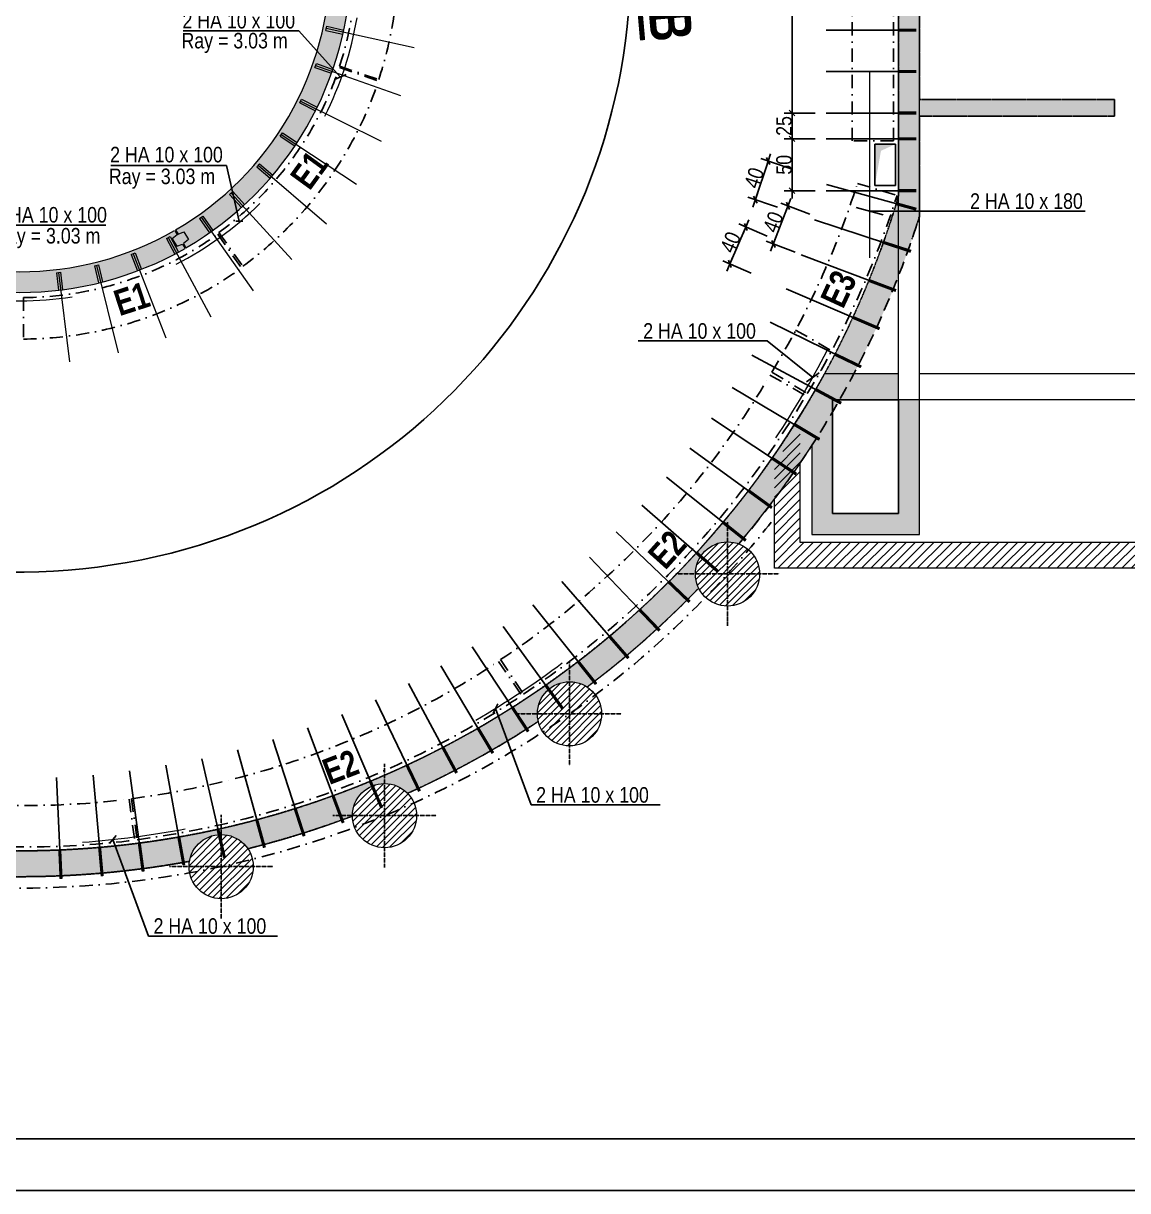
# Model space of a CAD drawing. Header units: metres. Extents: x 33574 to 39801, y -147554 to -143354.
# Drawn here: x 37542 to 38609, y -147554 to -146426 of the extents above; entities that cross this region are included whole.
import ezdxf
from ezdxf.enums import TextEntityAlignment as Align

# ---------------------------------------------------------------- set-up
doc = ezdxf.new("R2010")
doc.units = ezdxf.units.M
doc.header["$PDMODE"] = 65
doc.linetypes.add('INTERROMPU2', pattern=[9.524999999999999, 6.35, -3.175])
doc.linetypes.add('TIRETPTX2', pattern=[50.8, 25.4, -12.7, 0, -12.7])
for name, color, linetype in [('01-Cad  2', 1, 'Continuous'), ('01_cote_gen', 4, 'Continuous'), ('01_isolant ext', 2, 'TIRETPTX2'), ('01_linteaux', 3, 'Continuous'), ('01_murs_coup', 5, 'Continuous'), ('01_murs_sup', 2, 'INTERROMPU2'), ('01_poch_murs', 251, 'Continuous'), ('01_resv', 32, 'Continuous'), ('01_texte', 230, 'Continuous'), ('AA_COTES', 2, 'Continuous')]:
    doc.layers.add(name, color=color, linetype=linetype)
doc.layers.add('01_PIEUX', color=5, linetype='Continuous', lineweight=60)
doc.styles.add('ARIAL NA', font='ARIALN.TTF')
doc.styles.add('impact', font='impact.ttf')
doc.styles.add('STYLE2', font='ARIALN.TTF')
doc.dimstyles.new('JB50', dxfattribs={"dimscale": 0.1, "dimtxt": 150, "dimasz": 15, "dimexe": 0.1, "dimexo": 0.1, "dimgap": 0.09, "dimtad": 1, "dimdec": 1, "dimdsep": 46, "dimtxsty": 'STYLE2', "dimblk1": 'BOND_G', "dimblk2": 'BOND_D', "dimsah": 1, "dimcen": 1.5, "dimdle": 0.01, "dimse1": 1, "dimse2": 1, "dimclrd": 4, "dimclre": 2, "dimclrt": 6, "dimazin": 2, "dimtfac": 2.333333333333333, "dimtdec": 1, "dimtix": 1, "dimtmove": 2, "dimatfit": 3, "dimldrblk": 'BOND_G', "dimfxl": 1, "dimtolj": 1, "dimtzin": 0, "dimarcsym": 0})

# ---------------------------------------------------------------- blocks, each defined once
blk = doc.blocks.new('BOND_G')
at = {"layer": 'AA_COTES', "color": 0}
for p, q in [((0, -5), (0, 14.99999999999999)), ((5, 0), (-5, 0)), ((1.767766952966312, 1.767766952966312), (-1.767766952966426, -1.767766952966426))]:
    blk.add_line(p, q, dxfattribs=at)
blk = doc.blocks.new('BOND_D')
at = {"layer": 'AA_COTES', "color": 0}
for p, q in [((5, 0), (-5, 0)), ((-1.767766952966312, -1.767766952966312), (1.767766952966426, 1.767766952966426)), ((0, 5), (0, -15))]:
    blk.add_line(p, q, dxfattribs=at)
blk = doc.blocks.new('*D348')
at = {"layer": '01_cote_gen', "color": 4, "lineweight": -2, "transparency": 16777216}
blk.add_line((38249.82601140538, -146595.0017068236), (38261.3088710455, -146560.4862717583), dxfattribs=at)
at = {"layer": 'DEFPOINTS', "color": 0, "lineweight": 0, "transparency": 16777216}
for p in [(38261.78238553767, -146559.0629713593), (38385.54898008465, -146600.2385912125), (38373.11909146018, -146637.6006270758)]:
    blk.add_point(p, dxfattribs=at)
at = {"layer": '01_cote_gen', "color": 4, "lineweight": -2, "transparency": 16777216, "xscale": 1.5, "yscale": 1.5, "zscale": 1.5}
for name, p, rotation in [('BOND_D', (38261.78238553767, -146559.0629713593), 71.59835207532457), ('BOND_G', (38249.3524969132, -146596.4250072226), 251.5983520753246)]:
    blk.add_blockref(name, p, dxfattribs=dict(at, rotation=rotation))
at = {"layer": '01_cote_gen', "color": 6, "lineweight": 0, "transparency": 16777216, "insert": (38248.29191405176, -146575.323511114), "char_height": 15, "attachment_point": 5, "rotation": 71.59835207532457, "style": 'STYLE2'}
blk.add_mtext('\\A1;40', dxfattribs=at)
blk = doc.blocks.new('*D349')
at = {"layer": '01_cote_gen', "color": 4, "lineweight": -2, "transparency": 16777216}
blk.add_line((38267.41313300722, -146637.6383748386), (38280.39913304344, -146603.7141246487), dxfattribs=at)
at = {"layer": 'DEFPOINTS', "color": 0, "lineweight": 0, "transparency": 16777216}
for p in [(38280.93537828472, -146602.3132531196), (38373.1190914602, -146637.6006270758), (38359.06060094141, -146674.326620324)]:
    blk.add_point(p, dxfattribs=at)
at = {"layer": '01_cote_gen', "color": 4, "lineweight": -2, "transparency": 16777216, "xscale": 1.5, "yscale": 1.5, "zscale": 1.5}
for name, p, rotation in [('BOND_D', (38280.93537828472, -146602.3132531196), 69.05345301350401), ('BOND_G', (38266.87688776594, -146639.0392463678), 249.053453013504)]:
    blk.add_blockref(name, p, dxfattribs=dict(at, rotation=rotation))
at = {"layer": '01_cote_gen', "color": 6, "lineweight": 0, "transparency": 16777216, "insert": (38266.74525617559, -146617.9351089223), "char_height": 15, "attachment_point": 5, "rotation": 69.05345301350401, "style": 'STYLE2'}
blk.add_mtext('\\A1;40', dxfattribs=at)
blk = doc.blocks.new('*D350')
at = {"layer": '01_cote_gen', "color": 4, "lineweight": -2, "transparency": 16777216}
blk.add_line((38225.31474275529, -146656.9933674058), (38239.60766409353, -146624.0832920788), dxfattribs=at)
at = {"layer": 'DEFPOINTS', "color": 0, "lineweight": 0, "transparency": 16777216}
for p in [(38240.20519743889, -146622.7074454663), (38359.06060094142, -146674.326620324), (38343.57261291245, -146709.988388876)]:
    blk.add_point(p, dxfattribs=at)
at = {"layer": '01_cote_gen', "color": 4, "lineweight": -2, "transparency": 16777216, "xscale": 1.5, "yscale": 1.5, "zscale": 1.5}
for name, p, rotation in [('BOND_D', (38240.20519743889, -146622.7074454663), 66.52458300635847), ('BOND_G', (38224.71720940993, -146658.3692140183), 246.5245830063585)]:
    blk.add_blockref(name, p, dxfattribs=dict(at, rotation=rotation))
at = {"layer": '01_cote_gen', "color": 6, "lineweight": 0, "transparency": 16777216, "insert": (38225.42824718873, -146637.4839006882), "char_height": 15, "attachment_point": 5, "rotation": 66.52458300635847, "style": 'STYLE2'}
blk.add_mtext('\\A1;40', dxfattribs=at)
blk = doc.blocks.new('*D368')
at = {"layer": '01_cote_gen', "color": 4, "lineweight": -2, "transparency": 16777216}
blk.add_line((38284.84783321686, -146511.1340889122), (38284.84783321686, -146274.1340889122), dxfattribs=at)
at = {"layer": 'DEFPOINTS', "color": 0, "lineweight": 0, "transparency": 16777216}
for p in [(38284.84783321686, -146272.6340889122), (38317.85558083068, -146272.6340889122), (38317.85558083068, -146512.6340889122)]:
    blk.add_point(p, dxfattribs=at)
at = {"layer": '01_cote_gen', "color": 4, "lineweight": -2, "transparency": 16777216, "xscale": 1.5, "yscale": 1.5, "zscale": 1.5}
for name, p, rotation in [('BOND_D', (38284.84783321686, -146272.6340889122), 90), ('BOND_G', (38284.84783321686, -146512.6340889122), 270)]:
    blk.add_blockref(name, p, dxfattribs=dict(at, rotation=rotation))
at = {"layer": '01_cote_gen', "color": 6, "lineweight": 0, "transparency": 16777216, "insert": (38277.18023840106, -146392.6340889122), "char_height": 15, "attachment_point": 5, "rotation": 90, "style": 'STYLE2'}
blk.add_mtext('\\A1;8x40', dxfattribs=at)
blk = doc.blocks.new('*D369')
at = {"layer": '01_cote_gen', "color": 4, "lineweight": -2, "transparency": 16777216}
blk.add_line((38284.84783321686, -146586.1425399578), (38284.84783321686, -146539.1340889122), dxfattribs=at)
at = {"layer": 'DEFPOINTS', "color": 0, "lineweight": 0, "transparency": 16777216}
for p in [(38284.84783321686, -146537.6340889122), (38317.85558083069, -146537.6340889122), (38317.85558083068, -146587.6425399578)]:
    blk.add_point(p, dxfattribs=at)
at = {"layer": '01_cote_gen', "color": 4, "lineweight": -2, "transparency": 16777216, "xscale": 1.5, "yscale": 1.5, "zscale": 1.5}
for name, p, rotation in [('BOND_D', (38284.84783321686, -146537.6340889122), 90), ('BOND_G', (38284.84783321686, -146587.6425399578), 270)]:
    blk.add_blockref(name, p, dxfattribs=dict(at, rotation=rotation))
at = {"layer": '01_cote_gen', "color": 6, "lineweight": 0, "transparency": 16777216, "insert": (38277.18023840106, -146562.638314435), "char_height": 15, "attachment_point": 5, "rotation": 90, "style": 'STYLE2'}
blk.add_mtext('\\A1;50', dxfattribs=at)
blk = doc.blocks.new('*D370')
at = {"layer": '01_cote_gen', "color": 4, "lineweight": -2, "transparency": 16777216}
blk.add_line((38284.84783321686, -146536.1340889122), (38284.84783321686, -146514.1340889123), dxfattribs=at)
at = {"layer": 'DEFPOINTS', "color": 0, "lineweight": 0, "transparency": 16777216}
for p in [(38284.84783321686, -146512.6340889123), (38326.05712121078, -146512.6340889123), (38329.24687022367, -146537.6340889122)]:
    blk.add_point(p, dxfattribs=at)
at = {"layer": '01_cote_gen', "color": 4, "lineweight": -2, "transparency": 16777216, "xscale": 1.5, "yscale": 1.5, "zscale": 1.5}
for name, p, rotation in [('BOND_D', (38284.84783321686, -146512.6340889123), 90), ('BOND_G', (38284.84783321686, -146537.6340889122), 270)]:
    blk.add_blockref(name, p, dxfattribs=dict(at, rotation=rotation))
at = {"layer": '01_cote_gen', "color": 6, "lineweight": 0, "transparency": 16777216, "insert": (38277.18023840106, -146525.1340889122), "char_height": 15, "attachment_point": 5, "rotation": 90, "style": 'STYLE2'}
blk.add_mtext('\\A1;25', dxfattribs=at)
blk = doc.blocks.new('*U447')
at = {"layer": '01_murs_coup', "linetype": 'Continuous', "lineweight": 5}
blk.add_arc((0.7377012930373894, 326.0259652480599), 327.9999999999992, 261.1012359031711, 278.6379894647964, dxfattribs=at)
blk = doc.blocks.new('*U448')
at = {"layer": '01_cote_gen', "color": 0, "linetype": 'ByBlock', "lineweight": -2, "transparency": 16777216}
for p, rotation in [((37543.43931714266, -146039.9804659671), 180), ((37351.41574122968, -146101.023263513), 215.9999999999999), ((37734.66970953307, -146103.4644313824), 144), ((37231.9454611516, -146263.2765501259), 251.9999999999999), ((37852.06340818974, -146267.2264427108), 108), ((37230.66206325276, -146464.7650851061), 287.9999999999999), ((37850.78001029091, -146468.714977691), 72), ((37348.05576190944, -146628.5270964346), 323.9999999999999), ((37731.30973021282, -146630.968264304), 36)]:
    blk.add_blockref('*U447', p, dxfattribs=dict(at, rotation=rotation))
blk.add_blockref('*U447', (37539.28615429984, -146692.0110618499), dxfattribs=at)

msp = doc.modelspace()

# ---------------------------------------------------------------- hatches: boundary and pattern name
at = {"layer": '01_murs_sup', "ltscale": 3}
h = msp.add_hatch(dxfattribs=at)
h.set_pattern_fill('DASH', color=256, scale=2.5, angle=135)
h.set_pattern_definition([(135, (1211.661501504375, -135886.3766936216), (-11.22532015133644, 8.881784197001252e-16), [7.9375, -7.9375])])
h.paths.add_polyline_path([(38407.85510526479, -146612.6917047548), (38407.85587380954, -146515.6349011665), (38596.3792487008, -146515.6349011665), (38596.3792487008, -146499.6349011665), (38407.85951696527, -146499.6349011665), (38407.85951696527, -146365.9957603085), (38387.85705872715, -146365.9957603085), (38387.85587380891, -146515.6349011665), (38387.85526409049, -146592.6340889082, -0.3316165824014951), (37538.8455135238, -147225.2994417661), (37538.8455135238, -147250.2994417661, 0.04526015738334291), (37702.76342142473, -147235.4310835851, -0.6784920947094194), (37759.07851987349, -147223.2781875027, 0.0290857858348107), (37860.17475014537, -147191.7479866602, -0.6786650772580168), (37913.41890098364, -147169.7305210296, 0.03963135764520873), (38039.75284261497, -147100.2283790938, -0.05889174878895797), (38038.89865489973, -147093.0013463906, -0.5957938614643646), (38086.84816357397, -147067.0453421585, 0.03959186487785516), (38194.70834237859, -146971.5691229358, -0.1147067523627306), (38191.52945163182, -146957.8948448957, -0.5230756100816683), (38233.36148744218, -146928.8488985313, 0.1000910596722721)])
h.paths.add_polyline_path([(36668.44265515712, -146504.8133812006), (36665.08555599998, -146365.9957603085), (36640.07824653362, -146365.9957603085), (36642.97325423234, -146485.7056831882, -0.328755579086477), (36664.80334446104, -146515.3183959108, -0.2553953403700908), (36650.54748296088, -146541.4073557578, 0.06071621505798748), (36725.09816708531, -146748.8556114966, -0.4496334161171455), (36759.79077259017, -146779.6349010365, -0.1753608633251859), (36752.61267866706, -146799.4721586813, 0.01836853256108478), (36788.51005155934, -146855.9402207592, -0.4913802896854275), (36827.36313299955, -146885.9290372062, -0.140327085577333), (36822.66638854748, -146902.3344859224, 0.03953732202023799), (36920.22180013218, -147008.0487978252, -0.5620629895725984), (36965.46633347841, -147035.5822914239, -0.0842861395221403), (36963.72927182847, -147045.8136373335, 0.03011723266168045), (37052.77672897865, -147109.7915810451, -0.6241365282367528), (37102.81067688741, -147134.2601083201, -0.03818521046561189), (37102.45011776993, -147138.9744123415, 0.0237593458811339), (37180.28911101862, -147176.7708181262, -0.6784920947084723), (37233.94115872896, -147197.7598860657, 0.06483465551945516), (37463.95288210294, -147247.2157891014, -0.6784920947094583), (37521.49040530327, -147250.1341140412, 0.004762977334731561), (37538.8455135238, -147250.2994417661), (37538.8455135238, -147225.2994417661, -0.3601863127720239)])
at = {"layer": '01_poch_murs'}
h = msp.add_hatch(dxfattribs=at)
h.set_pattern_fill('DOTS', color=256, scale=2)
h.set_pattern_definition([(0, (20298.83299314888, -129204.6844856523), (1.5875, 3.175), [0, -3.175])])
h.paths.add_polyline_path([(37417.05655774016, -146640.176967322, -0.02601027697775948), (37389.2463621579, -146626.0530203742), (37386.87115382442, -146630.1670018863), (37391.56730624713, -146634.0330272901), (37387.31750155975, -146641.3939049309), (37381.62134913704, -146639.2599303347), (37379.24634913704, -146643.3735510026, 0.02602598800101315), (37408.92735462135, -146658.4503419671)])
h.paths.add_polyline_path([(37418.81314112253, -146640.9503017804, -0.001599403146000994), (37417.05655774016, -146640.176967322), (37408.92735462135, -146658.4503419671, 0.008389957832762128), (37418.81314112253, -146662.6436995668)])
h.paths.add_polyline_path([(37418.81314112253, -146640.9503017804), (37418.81314112253, -146662.6436995668, 0.09640888134956785), (37538.82932825031, -146685.9957596736), (37538.82932825031, -146665.9957596463, -0.1032573502534808)])
h.paths.add_polyline_path([(37578.81314112253, -146663.3171350294, -0.03343185520481382), (37538.82932825031, -146665.9957596463), (37538.82932825031, -146685.9957596736, 0.03132955598132199), (37578.81314112253, -146683.4859174108)])
h.paths.add_polyline_path([(37652.09723568604, -146665.2727453641), (37640.84537005483, -146648.1117366939, -0.05337548787622121), (37578.81314112253, -146663.3171350294), (37578.81314112253, -146683.4859174108, 0.05920163459272805)])
h.paths.add_polyline_path([(37698.40423508945, -146643.3595694137), (37696.03730736357, -146639.2599303347), (37690.34115494086, -146641.3939049309), (37686.09135025348, -146634.0330272901), (37690.7875026762, -146630.1670018863), (37688.4042234879, -146626.0390412436, -0.04377653951283225), (37640.84537005483, -146648.1117366939), (37652.09723568604, -146665.2727453641, 0.04008785263166796)])
h.paths.add_polyline_path([(37738.81314112253, -146615.795680019), (37738.81314112253, -146589.602557833, -0.05113669284430105), (37689.2702021634, -146625.5389603078), (37691.65352807997, -146629.6670018863), (37697.34968050269, -146627.5330272901), (37701.59948519007, -146634.8939049309), (37696.90333276735, -146638.7599303347), (37699.27021668547, -146642.8594935365, 0.03748820705066643)])
h.paths.add_polyline_path([(37826.87931185077, -146505.3438181318), (37804.48609555717, -146505.3438181318, -0.08974126751230488), (37738.81314112253, -146589.602557833), (37738.81314112253, -146615.795680019, 0.111739751350108)])
h.paths.add_polyline_path([(37849.76233275586, -146441.5642735167), (37849.76233275586, -146372.495760083), (37844.5955153781, -146372.495760083), (37843.59683530676, -146366.503679655), (37838.8127245455, -146366.495706126, -0.1209334578965822), (37804.48609555717, -146505.3438181318), (37826.87931185077, -146505.3438181318, 0.05308695196988791)])
h.paths.add_polyline_path([(37858.81269676769, -146366.5290394593), (37854.09088980501, -146366.5211697701), (37853.09512475286, -146372.495760083), (37849.76233275586, -146372.495760083), (37849.76233275586, -146441.5642735167, 0.0592534558250833)])
h = msp.add_hatch(color=256, dxfattribs=at)
h.dxf.hatch_style = 1
h.paths.add_polyline_path([(37701.63185759143, -146634.8939051563), (37697.38205290405, -146627.5330275155), (37691.68590048134, -146629.6670021117), (37690.49840048134, -146627.6101917777), (37689.63237507756, -146628.1101917777), (37690.81987507756, -146630.1670021117), (37686.12372265485, -146634.0330275155), (37690.37352734222, -146641.3939051563), (37696.06967976493, -146639.2599305601), (37697.25727742125, -146641.3169100397), (37698.12330282503, -146640.8169100397), (37696.93570516872, -146638.7599305601)])
at = {"layer": '01_poch_murs', "ltscale": 3}
h = msp.add_hatch(color=256, dxfattribs=at)
h.dxf.hatch_style = 1
edge = h.paths.add_edge_path()
edge.add_arc((37538.84551385311, -146339.2994419503), 885.9999996226327, 330.3693619606736, 331.313288692121)
edge.add_line((38316.09567538765, -146764.5972032022), (38387.85700987341, -146764.5972032022))
edge.add_line((38387.85700987341, -146764.5972032022), (38387.85690893925, -146777.3438178521))
edge.add_line((38387.85690893926, -146777.3438178521), (38308.98389367336, -146777.3438178521))
edge = h.paths.add_edge_path()
edge.add_arc((37538.84551318672, -146339.2994415712), 886.0000003893334, 290.5459497419325, 330.3693619606682)
edge.add_line((38308.98389367336, -146777.3438178521), (38387.85690893925, -146777.3438178521))
edge.add_line((38387.85690893926, -146777.3438178521), (38387.85681191075, -146789.5972032022))
edge.add_line((38387.85681191075, -146789.5972032022), (38323.86113416596, -146789.5972032022))
edge.add_line((38323.86113416597, -146789.5972032022), (38323.86113416597, -146899.634908007))
edge.add_line((38323.86113416597, -146899.634908007), (38387.8559408746, -146899.6349020256))
edge.add_line((38387.85594087459, -146899.6349020256), (38387.92077476316, -146789.5972032022))
edge.add_line((38387.92077476317, -146789.5972032022), (38407.85681191138, -146789.5972032022))
edge.add_line((38407.85681191138, -146789.5972032022), (38407.85578220707, -146919.6349001563))
edge.add_line((38407.85578220707, -146919.6349001563), (38303.86113416596, -146919.6349098764))
edge.add_line((38303.86113416597, -146919.6349098764), (38303.86113416597, -146833.9428488519))
edge.add_arc((37538.84551352079, -146339.2994417638), 911.0000000037576, 319.67327879296056, 327.11412007616406, ccw=False)
edge.add_arc((38222.52945163185, -146957.8948448957), 31.00000000001091, 69.54812497830022, 180)
edge.add_arc((38222.52945163172, -146957.8948448957), 30.99999999988534, 179.9999999999462, 206.1744532053453)
edge.add_arc((37538.8455135268, -146339.2994417693), 910.9999999955767, 306.98024899574193, 316.04929939065175, ccw=False)
edge.add_arc((38069.89865489972, -147093.0013463906), 30.99999999998181, 56.85509518091673, 180)
edge.add_arc((38069.89865490005, -147093.0013463906), 31.00000000031711, 180.0000000001076, 193.4814234080901)
edge.add_arc((37538.84551352169, -146339.2994417622), 911.0000000044032, 294.2781823026611, 303.3562695934339, ccw=False)
edge.add_arc((37891.17178284562, -147191.319076668), 31, 44.13928519626435, 180)
edge.add_arc((37891.17178281407, -147191.3190766681), 30.9999999684478, 179.9999999998385, 180.7927585963713)
edge.add_arc((37538.84551372712, -146339.2994423136), 910.9999994158935, 289.9577624268415, 290.65386148964905, ccw=False)
edge.add_line((37849.79470515723, -147195.588878944), (37849.79470515723, -147168.9418950087))
h = msp.add_hatch(dxfattribs=at)
h.set_pattern_fill('ANSI31', color=256, scale=2)
h.set_pattern_definition([(45, (14727.22871448817, -135886.3766933962), (-4.490128060534576, 4.490128060534577), [])])
h.paths.add_polyline_path([(38292.85526131743, -146850.5628772605), (38292.85526131743, -146814.0101963209, -0.01266279094828496), (38267.85526131743, -146851.5745512991), (38267.85526131743, -146885.6196663887, 0.01181774523115092)])
h.paths.add_polyline_path([(38292.85526131743, -146869.9154050246), (38292.85526131743, -146850.5628772605, -0.01181774523115086), (38267.85526131743, -146885.6196663887), (38267.85526131743, -146903.7715737828, 0.01141311991925369)])
h.paths.add_polyline_path([(38292.85526131743, -146869.9154050246, -0.0114131199192537), (38267.85526131743, -146903.7715737828), (38267.85526131743, -146952.3438176267), (38387.85526131743, -146952.3438176267), (38387.85526131743, -146927.3438176267), (38292.85526131743, -146927.3438176267)])
h.paths.add_polyline_path([(38399.81136926149, -146927.3438176267), (38387.85526131743, -146927.3438176267), (38387.85526131743, -146952.3438176267), (38399.81136926149, -146952.3438176267)])
h.paths.add_polyline_path([(38416.35975976734, -146927.3438176267), (38399.81136926149, -146927.3438176267), (38399.81136926149, -146952.3438176267), (38416.35975976734, -146952.3438176267)])
h.paths.add_polyline_path([(38588.93640669013, -146927.3438176267), (38416.35975976734, -146927.3438176267), (38416.35975976734, -146952.3438176267), (38588.93640669013, -146952.3438176267)])
h.paths.add_polyline_path([(38634.38508295473, -146927.3438176267), (38588.93640669013, -146927.3438176267), (38588.93640669013, -146952.3438176267), (38634.38508295473, -146952.3438176267)])
at = {"layer": '01_poch_murs'}
h = msp.add_hatch(dxfattribs=at)
h.set_pattern_fill('ANSI31', color=256, scale=1.5)
h.set_pattern_definition([(45, (20013.83711939139, -138254.6271698043), (-3.367596045400932, 3.367596045400933), [])])
h.paths.add_polyline_path([(38222.52945163184, -146926.8948448957, 0.4142135623730951), (38191.52945163184, -146957.8948448957), (38222.52945163184, -146957.8948448957)])
h.paths.add_polyline_path([(38222.52945163184, -146957.8948448957), (38191.52945163184, -146957.8948448957, 0.4142135623730951), (38222.52945163184, -146988.8948448957)])
h.paths.add_polyline_path([(38222.52945163184, -146926.8948448957), (38222.52945163184, -146957.8948448957), (38253.52945163184, -146957.8948448957, 0.4142135623730951)])
h.paths.add_polyline_path([(38253.52945163184, -146957.8948448957), (38222.52945163184, -146957.8948448957), (38222.52945163184, -146988.8948448957, 0.4142135623730951)])
h = msp.add_hatch(dxfattribs=at)
h.set_pattern_fill('ANSI31', color=256, scale=1.5)
h.set_pattern_definition([(45, (19861.20632265929, -138389.7336712992), (-3.367596045400932, 3.367596045400933), [])])
h.paths.add_polyline_path([(38069.89865489974, -147062.0013463907, 0.4142135623730951), (38038.89865489974, -147093.0013463907), (38069.89865489974, -147093.0013463907)])
h.paths.add_polyline_path([(38069.89865489974, -147093.0013463907), (38038.89865489974, -147093.0013463907, 0.4142135623730951), (38069.89865489974, -147124.0013463907)])
h.paths.add_polyline_path([(38069.89865489974, -147062.0013463907), (38069.89865489974, -147093.0013463907), (38100.89865489974, -147093.0013463907, 0.4142135623730951)])
h.paths.add_polyline_path([(38100.89865489974, -147093.0013463907), (38069.89865489974, -147093.0013463907), (38069.89865489974, -147124.0013463907, 0.4142135623730951)])
h = msp.add_hatch(dxfattribs=at)
h.set_pattern_fill('ANSI31', color=256, scale=1.5)
h.set_pattern_definition([(45, (19682.47945060517, -138488.0514015766), (-3.367596045400932, 3.367596045400933), [])])
h.paths.add_polyline_path([(37891.17178284562, -147160.319076668, 0.4142135623730951), (37860.17178284562, -147191.319076668), (37891.17178284562, -147191.319076668)])
h.paths.add_polyline_path([(37891.17178284562, -147191.319076668), (37860.17178284562, -147191.319076668, 0.4142135623730951), (37891.17178284562, -147222.319076668)])
h.paths.add_polyline_path([(37891.17178284562, -147160.319076668), (37891.17178284562, -147191.319076668), (37922.17178284562, -147191.319076668, 0.4142135623730951)])
h.paths.add_polyline_path([(37922.17178284562, -147191.319076668), (37891.17178284562, -147191.319076668), (37891.17178284562, -147222.319076668, 0.4142135623730951)])
h = msp.add_hatch(dxfattribs=at)
h.set_pattern_fill('ANSI31', color=256, scale=1.5)
h.set_pattern_definition([(45, (19524.64513372167, -138537.2847169815), (-3.367596045400932, 3.367596045400933), [])])
h.paths.add_polyline_path([(37733.33746596212, -147209.5523920729, 0.4142135623730951), (37702.33746596212, -147240.5523920729), (37733.33746596212, -147240.5523920729)])
h.paths.add_polyline_path([(37733.33746596212, -147240.5523920729), (37702.33746596212, -147240.5523920729, 0.4142135623730951), (37733.33746596212, -147271.5523920729)])
h.paths.add_polyline_path([(37733.33746596212, -147209.5523920729), (37733.33746596212, -147240.5523920729), (37764.33746596212, -147240.5523920729, 0.4142135623730951)])
h.paths.add_polyline_path([(37764.33746596212, -147240.5523920729), (37733.33746596212, -147240.5523920729), (37733.33746596212, -147271.5523920729, 0.4142135623730951)])

# ---------------------------------------------------------------- linework, layer by layer
at = {"layer": '01-Cad  2'}
for p, q in [((38750.79301511295, -147503.5708632378), (33623.63955840768, -147503.5708632378)), ((38750.79301511295, -147553.5708632378), (33573.63955840768, -147553.5708632378))]:
    msp.add_line(p, q, dxfattribs=at)
at = {"layer": '01_isolant ext', "ltscale": 0.5}
for p, q in [((38342.85879148867, -146539.6031650815), (38342.86092392359, -146266.0530380051)), ((38382.85879148742, -146539.6034818217), (38382.86092392234, -146266.0533547454)), ((37847.53970587003, -146468.7510084499), (37885.37357153506, -146481.7389371044)), ((37847.62201231526, -146467.396321422), (37885.49602115464, -146480.2655807267)), ((38382.85879148742, -146539.6034818217), (38342.85879148867, -146539.6031650815)), ((38348.00972297247, -146580.657867482), (38386.31463925028, -146592.1917841577)), ((37730.00113391341, -146629.6774054049), (37753.1282649248, -146662.3151671706)), ((37730.95471655848, -146628.1389542109), (37754.3324787196, -146660.5972138216)), ((37542.28085032891, -146690.9772595454), (37542.30258142095, -146730.9779833936)), ((38288.27399723009, -146722.3587168553), (38323.03523341251, -146742.1561180053)), ((38263.52941574485, -146765.806451976), (38298.29065192727, -146785.603853126)), ((38265.3984875988, -146762.8689612221), (38299.60587906371, -146783.6018908069)), ((38001.31450696201, -147042.2788825758), (38023.85797102259, -147075.3254082839)), ((38003.23661879494, -147040.6291176735), (38025.34315060444, -147073.9653029885)), ((37644.32054437559, -147175.4012871492), (37649.70794077884, -147215.0403662659)), ((37646.80568420315, -147174.9564327162), (37652.03593431391, -147214.6130145631))]:
    msp.add_line(p, q, dxfattribs=at)
for centre, radius, start, end in [((37539.23827952289, -146364.8074655503), 364.9999999999991, 341.559262987065, 16.92318499435439), ((37539.23827952289, -146364.8074655503), 324.9999999999991, 341.5994576946641, 16.97244443462228), ((37539.32960278791, -146365.6416860872), 324.9999999999991, 306.1297443096915, 341.5027310496341), ((37539.32960278791, -146365.6416860872), 364.9999999999991, 306.0895496018197, 341.4534716094662), ((37546.18808204923, -146326.9591167023), 840.9999999999993, 328.7801552102292, 342.4424738416911), ((37546.18808204923, -146326.9591167023), 880.9999999999993, 328.780154148347, 342.4788010308805), ((37540.02385559288, -146365.9850966018), 324.9999999999992, 270.3978994227565, 305.7708861627907), ((37540.02385559288, -146365.9850966018), 364.9999999999992, 270.3577047149599, 305.7216267223367), ((37538.44678749982, -146339.7358214259), 840.9999999999993, 303.5499187051237, 329.5607955652141), ((37538.44678749982, -146339.7358214259), 880.9999999999993, 303.5499176432455, 329.5960575070697), ((37536.83967562458, -146341.1767993853), 840.9999999999993, 277.5132954436981, 303.5241723038905), ((37536.83967562458, -146341.1767993853), 880.9999999999993, 277.5132943819575, 303.5594342457616), ((37542.36578367803, -146340.6041700177), 840.9999999999993, 250.9522405171643, 276.9631173773213), ((37542.36578367803, -146340.6041700177), 880.9999999999993, 250.9522394551501, 276.9983793191603)]:
    msp.add_arc(centre, radius, start, end, dxfattribs=at)
at = {"layer": '01_linteaux', "lineweight": 0}
for p, q in [((37834.40268741847, -146432.7711811073), (37835.2584197513, -146428.8637878362)), ((37834.40268741847, -146432.7711811073), (37851.00319950628, -146436.406749362)), ((37834.83055358488, -146430.8174844717), (37919.81635722997, -146449.4296627107)), ((37835.2584197513, -146428.8637878362), (37851.85853654482, -146432.4992695202)), ((37823.95659735716, -146468.5855733448), (37825.28601655508, -146464.8129556069)), ((37823.95659735716, -146468.5855733448), (37839.98451725573, -146474.2335943997)), ((37824.62130695612, -146466.6992644758), (37906.67574275512, -146495.6141320306)), ((37825.28601655508, -146464.8129556069), (37841.31355479403, -146470.4608421702)), ((37809.18851389117, -146502.8448085909), (37810.97146731427, -146499.2641554255)), ((37809.18851389117, -146502.8448085909), (37824.40087467281, -146510.4196642042)), ((37810.07999060272, -146501.0544820082), (37887.95919695061, -146539.8337189608)), ((37810.97146731427, -146499.2641554255), (37826.18346585652, -146506.838830665)), ((37790.32230611209, -146535.0295517614), (37792.53176600394, -146531.6951422205)), ((37790.32230611209, -146535.0295517614), (37804.48850389398, -146544.4164148432)), ((37791.42703605801, -146533.3623469909), (37863.95044357225, -146581.4180996385)), ((37792.53176600394, -146531.6951422205), (37806.69762645785, -146541.0817817807)), ((37767.6439664987, -146564.651914957), (37770.24643969951, -146561.6142952903)), ((37767.6439664987, -146564.651914957), (37780.54925616268, -146575.7084902315)), ((37768.94520309911, -146563.1331051236), (37835.01343084806, -146619.7368972414)), ((37770.24643969951, -146561.6142952903), (37783.15142206049, -146572.6706072838)), ((37741.49727556251, -146591.262853347), (37744.45331123139, -146588.5680707724)), ((37741.49727556251, -146591.262853347), (37752.94602607222, -146603.8215344035)), ((37742.97529339696, -146589.9154620597), (37801.58681439421, -146654.2092378579)), ((37744.45331123139, -146588.5680707724), (37755.90178912146, -146601.1264527794)), ((37712.27859048565, -146614.4589722312), (37715.54337813507, -146612.1478769056)), ((37712.27859048565, -146614.4589722312), (37722.09725045357, -146628.3293822665)), ((37713.91098431037, -146613.3034245684), (37764.17730764288, -146684.3125559434)), ((37715.54337813507, -146612.1478769056), (37725.36180429935, -146626.0179566562)), ((37680.43083675001, -146633.8886420921), (37683.95488552714, -146631.9962678648)), ((37680.43083675001, -146633.8886420921), (37688.4705652996, -146648.8605198287)), ((37682.19286113857, -146632.9424549784), (37723.35200058331, -146709.5905158813)), ((37683.95488552714, -146631.9962678648), (37691.99442263332, -146646.9677890884)), ((37646.43679383837, -146649.2573289401), (37650.16668275598, -146647.8123622754)), ((37646.43679383837, -146649.2573289401), (37652.57571688008, -146665.1037159732)), ((37648.30173829717, -146648.5348456078), (37679.72976325545, -146729.659929566)), ((37650.16668275598, -146647.8123622754), (37656.3054596166, -146663.6583719715)), ((37610.81177678968, -146660.3320591487), (37614.69096453382, -146659.3564042682)), ((37610.81177678968, -146660.3320591487), (37614.95683450788, -146676.8127404035)), ((37612.75137066175, -146659.8442317084), (37633.97186431118, -146744.2165651435)), ((37614.69096453382, -146659.3564042682), (37618.83592354918, -146675.8366930823)), ((37574.09582454825, -146666.9449510967), (37578.06550658694, -146666.453397934)), ((37574.09582454825, -146666.9449510967), (37576.18418209317, -146683.8100962451)), ((37576.0806655676, -146666.6991745154), (37586.77194685543, -146753.0397588568)), ((37578.06550658694, -146666.453397934), (37580.15381440352, -146683.3181414866))]:
    msp.add_line(p, q, dxfattribs=at)
at = {"layer": '01_linteaux', "ltscale": 0.01}
for p, q in [((38317.85558083068, -146432.6340889122), (38404.8596385259, -146432.6340889123)), ((38317.85558083068, -146472.6340889122), (38404.85932178565, -146472.6340889123)), ((38317.85558083068, -146512.6340889122), (38404.85900504541, -146512.6340889123)), ((38317.85558083068, -146537.6340889122), (38404.85868830516, -146537.6340889123)), ((38318.07157983595, -146581.6160120227), (38404.8582691507, -146605.5676163883)), ((38317.85558083068, -146587.6425399578), (38404.85868830516, -146587.6425399577)), ((38306.54513531953, -146615.9694374695), (38399.74867391645, -146646.2531029183)), ((38293.52415999663, -146649.7303826383), (38385.27517731932, -146684.1651153983)), ((38279.20566883386, -146682.4766366602), (38369.31939054389, -146720.9930897623)), ((38263.66157773192, -146714.5353938615), (38351.58316038398, -146757.8227511839)), ((38245.90808198603, -146746.4630114789), (38332.20644410799, -146792.9021404013)), ((38227.16064528311, -146777.6154712396), (38311.28862705609, -146827.8796004254)), ((38207.1868461753, -146807.5046272496), (38288.97502503997, -146861.4925314319)), ((38186.1036354278, -146836.2398178398), (38265.38730087655, -146893.8427725645)), ((38163.4718710205, -146864.4023578993), (38240.09135630236, -146925.5043584814)), ((38139.82210570794, -146891.3100306881), (38213.6231093763, -146955.7880258302)), ((38115.04143933725, -146917.1265673848), (38185.87533599233, -146984.8507069855)), ((38089.17994429528, -146941.8069733956), (38156.90408389599, -147012.6408700506)), ((38062.28926305648, -146965.3085102254), (38126.76725819858, -147039.1095138937)), ((38034.42251165205, -146987.5907303281), (38095.5245122342, -147064.21021561)), ((38005.6341843194, -147008.6155084565), (38063.23713904406, -147087.8991739053)), ((37975.98005938339, -147028.3470697592), (38029.96796356569, -147110.1352486238)), ((37945.51710639901, -147046.7520148645), (37995.78123558478, -147130.8799966375)), ((37914.34295626641, -147063.7787771304), (37960.78208518877, -147150.0771392523)), ((37882.4286868795, -147079.4461824645), (37924.94929331302, -147167.7411315189)), ((37849.88394769718, -147093.6997242518), (37888.40040079926, -147183.8134459618)), ((37816.75300415114, -147106.5219661628), (37851.18773691111, -147198.2729834855)), ((37783.14717271285, -147117.8738275936), (37813.4308381616, -147211.0773661905)), ((37749.07887226147, -147127.7548424283), (37775.15048312701, -147222.2232027765)), ((37679.78060769819, -147142.6092265457), (37697.27918338845, -147239.0343262284)), ((37714.67295647584, -147136.3424740613), (37736.48000800356, -147231.8854094551)), ((37574.25745669053, -147154.503213092), (37578.65421006489, -147252.404533613)), ((37609.59801972239, -147152.1190353447), (37618.38267199492, -147249.7245161562)), ((37644.79603142872, -147148.1517099408), (37657.95089147885, -147245.2647865941))]:
    msp.add_line(p, q, dxfattribs=at)
at = {"layer": '01_linteaux', "linetype": 'TIRETPTX2', "ltscale": 0.01}
for p, q in [((38222.52945163184, -147007.8948448957), (38222.52945163184, -146907.8948448957)), ((38272.52945163184, -146957.8948448957), (38172.52945163184, -146957.8948448957)), ((38069.89865489974, -147143.0013463907), (38069.89865489974, -147043.0013463907)), ((38119.89865489974, -147093.0013463907), (38019.89865489974, -147093.0013463907)), ((37891.17178284562, -147241.319076668), (37891.17178284562, -147141.319076668)), ((37733.33746596212, -147290.5523920729), (37733.33746596212, -147190.5523920729)), ((37941.17178284562, -147191.319076668), (37841.17178284562, -147191.319076668)), ((37783.33746596212, -147240.5523920729), (37683.33746596212, -147240.5523920729))]:
    msp.add_line(p, q, dxfattribs=at)
at = {"layer": '01_linteaux', "linetype": 'TIRETPTX2', "ltscale": 0.01, "flags": 128}
for points, const_width in [([(38387.85558083068, -146432.6340889122), (38404.85963852591, -146432.6340889123)], 3), ([(38387.85558083068, -146472.6340889122), (38404.85932178566, -146472.6340889123)], 3), ([(38387.85558083068, -146512.6340889122), (38404.85900504541, -146512.6340889123)], 3), ([(38387.85558083068, -146537.6340889122), (38404.85868830517, -146537.6340889123)], 3), ([(38387.85558083068, -146587.6425399578), (38404.85868830517, -146587.6425399577)], 3), ([(38385.54898008466, -146600.2385912124), (38404.8582691507, -146605.5676163883)], 3), ([(38373.11909146019, -146637.6006270758), (38399.74867391645, -146646.2531029183)], 3), ([(38359.06060094141, -146674.326620324), (38385.27517731932, -146684.1651153983)], 3), ([(38343.57261291245, -146709.988388876), (38369.31939054389, -146720.9930897623)], 3), ([(38326.19475642771, -146745.5963402265), (38351.42188472897, -146757.7450849218)], 2.999999999999999), ([(38307.54976921601, -146779.6338178521), (38332.20644410799, -146792.9021404013)], 3), ([(38287.25206083524, -146813.518420658), (38311.28862705609, -146827.8796004254)], 3), ([(38265.60697393578, -146846.0674159513), (38288.97502503997, -146861.4925314319)], 3), ([(38242.73482503405, -146877.3847855003), (38265.38730087655, -146893.8427725645)], 2.999999999999999), ([(38218.20007479325, -146908.0466440294), (38240.09135630236, -146925.5043584814)], 3), ([(38192.53710832819, -146937.3657415039), (38213.6231093763, -146955.7880258302)], 3), ([(38165.63707980516, -146965.5009528138), (38185.87533599233, -146984.8507069855)], 2.999999999999999), ([(38137.55432972436, -146992.4026138635), (38156.90408389599, -147012.6408700506)], 3), ([(38108.34497387226, -147018.0235128456), (38126.76725819858, -147039.1095138937)], 3), ([(38078.06679778216, -147042.3189341009), (38095.5245122342, -147064.21021561)], 3), ([(38046.77915197987, -147065.2466980628), (38063.23713904406, -147087.8991739053)], 2.999999999999999), ([(38014.54284808503, -147086.7671975197), (38029.96796356569, -147110.1352486238)], 3), ([(37981.42005581741, -147106.8434304166), (37995.78123558478, -147130.8799966375)], 2.999999999999999), ([(37947.51376263952, -147125.4204643603), (37960.78208518877, -147150.0771392523)], 3), ([(37912.80054861773, -147142.5140032177), (37924.94929331302, -147167.7411315189)], 3), ([(37877.39569991295, -147158.0666683304), (37888.40040079926, -147183.8134459618)], 3), ([(37841.34924183683, -147172.0584071076), (37851.18773691111, -147198.2729834855)], 2.999999999999999), ([(37804.7783623191, -147184.4477837343), (37813.4308381616, -147211.0773661905)], 2.999999999999999), ([(37767.70145145114, -147195.2322426771), (37775.15048312701, -147222.2232027765)], 3), ([(37692.2795903341, -147211.4842977476), (37697.27918338845, -147239.0343262284)], 3), ([(37730.24942185279, -147204.587427914), (37736.48000800356, -147231.8854094551)], 3), ([(37577.39799481507, -147224.4327277499), (37578.65421006489, -147252.404533613)], 3), ([(37615.87277134562, -147221.8372359244), (37618.38267199492, -147249.7245161562)], 3), ([(37654.19236003595, -147217.5181932646), (37657.95089147885, -147245.2647865941)], 3)]:
    msp.add_lwpolyline(points, dxfattribs=dict(at, const_width=const_width))
at = {"layer": '01_linteaux', "linetype": 'TIRETPTX2', "ltscale": 0.5}
msp.add_arc((37538.84551383671, -146339.2994415406), 922.0000000000022, 186.4389118416375, 321.9287470653002, dxfattribs=at)
at = {"layer": '01_murs_coup', "linetype": 'Continuous', "lineweight": 5}
for p, q in [((38387.85594057656, -146899.6349020256), (38387.86099258242, -146261.6350366631)), ((38387.85594057656, -146899.6349020256), (38387.86099244095, -146261.6529015781)), ((38407.85578220707, -146919.6349001563), (38407.86099244033, -146261.6530599482)), ((38359.8334967798, -146472.638314435), (38359.83349677979, -146652.638314435)), ((37688.44487507756, -146626.0533814437), (37690.81987507756, -146630.1670021117)), ((37689.31090048134, -146625.5533814437), (37691.68590048134, -146629.6670021117)), ((37690.81987507756, -146630.1670021117), (37686.12372265485, -146634.0330275155)), ((37686.12372265485, -146634.0330275155), (37690.37352734222, -146641.3939051563)), ((37691.68590048135, -146629.6670021117), (37697.38205290405, -146627.5330275155)), ((37701.63185759143, -146634.8939051563), (37696.93570516873, -146638.7599305601)), ((37696.93570516872, -146638.7599305601), (37699.31090048134, -146642.8738895194)), ((37697.38205290405, -146627.5330275155), (37701.63185759143, -146634.8939051563)), ((37690.37352734222, -146641.3939051563), (37696.06967976494, -146639.2599305601)), ((37696.06967976493, -146639.2599305601), (37698.44487507756, -146643.3738895194)), ((38383.85897484532, -146764.5972032022), (38316.09567538765, -146764.5972032022)), ((38387.85700987341, -146764.5972032022), (38316.09567538767, -146764.5972032022)), ((38407.85578220707, -146919.6349001563), (38407.85700987403, -146764.5972032022)), ((38679.0401278979, -146764.5972032022), (38407.85700987403, -146764.5972032022)), ((38679.0401278979, -146764.5972032022), (38407.85700987403, -146764.5972032022)), ((38679.04012789789, -146789.5972032022), (38323.86113416597, -146789.5972032022)), ((38679.04012789789, -146789.5972032022), (38323.86113416597, -146789.5972032022)), ((38323.86113416597, -146789.5972032022), (38323.86113416597, -146899.634908007)), ((38323.86113416597, -146789.5972032022), (38323.86113416597, -146899.634908007)), ((38303.86113416597, -146833.9428488519), (38303.86113416597, -146919.6349098764)), ((38303.86113416597, -146833.9428488519), (38303.86113416597, -146919.6349098764)), ((38292.85526131743, -146927.3438176267), (38292.85526131743, -146850.5628770244)), ((38267.85526131743, -146952.3438176267), (38267.85526131743, -146885.6196661966)), ((38323.86113416597, -146899.634908007), (38387.85594057656, -146899.6349020256)), ((38323.86113416597, -146899.634908007), (38387.85594057656, -146899.6349020256)), ((38303.86113416597, -146919.6349098764), (38407.85578220707, -146919.6349001563)), ((38303.86113416597, -146919.6349098764), (38407.85578220707, -146919.6349001563)), ((38634.38508295473, -146927.3438176267), (38292.85526131743, -146927.3438176267)), ((38634.38508295473, -146952.3438176267), (38267.85526131743, -146952.3438176267))]:
    msp.add_line(p, q, dxfattribs=at)
at = {"layer": '01_murs_coup', "linetype": 'Continuous', "lineweight": 5, "flags": 128}
msp.add_lwpolyline([(38323.86113416597, -146789.6349090106), (38387.85637609434, -146789.6349090106), (38387.85637609434, -146899.6349090106), (38323.86113416597, -146899.6349090106)], close=True, dxfattribs=at)
at = {"layer": '01_murs_coup', "linetype": 'Continuous', "lineweight": 5}
for centre, radius, start, end in [((37538.84551352389, -146365.9957603084), 299.9999999999989, 300.1008476771648, 359.9035088864763), ((37538.84551352389, -146365.9957603084), 319.9999999999992, 300.0945446907651, 359.9045166509532), ((37538.84551352381, -146339.2994417661), 885.9999999999993, 190.7666960631645, 331.3132886919189), ((37538.81314112253, -146365.995760083), 299.9999999999989, 240.0954930099482, 299.9098616551435), ((37538.81314112253, -146365.995760083), 319.9999999999992, 240.089524692052, 299.9154953070319), ((37538.44678749982, -146339.7358214259), 877.9999999999993, 326.3274147805502, 332.7273994783728), ((37538.84551352381, -146339.2994417661), 910.9999999999993, 319.6732787925247, 327.114120076763), ((37538.84551352381, -146339.2994417661), 910.9999999999993, 306.9802489953906, 316.0492993899609), ((37538.44678749982, -146339.7358214259), 877.9999999999993, 300.1508082935754, 306.6808355602253), ((37538.84551352381, -146339.2994417661), 910.9999999999993, 294.2781823023629, 303.3562695937225), ((37538.84551352381, -146339.2994417661), 910.9999999999993, 283.9897692131939, 290.6538614894152), ((37538.84551352381, -146339.2994417661), 910.9999999999993, 268.9084142577828, 280.365789810799)]:
    msp.add_arc(centre, radius, start, end, dxfattribs=at)
at = {"layer": '01_murs_sup', "ltscale": 0.05}
for p, q in [((38407.85951696527, -145758.6903359441), (38407.85951696527, -146499.6349011665)), ((38387.85526409049, -146592.6340889083), (38387.86068825978, -145907.634901203)), ((38407.85606385365, -146491.6349011665), (38407.85951696527, -146491.6349011665)), ((38407.85606385365, -146491.6349011665), (38407.85951696527, -146491.6349011665)), ((38407.85600050561, -146499.6349011665), (38407.85951696527, -146499.6349011665)), ((38407.85600050561, -146499.6349011665), (38407.85951696527, -146499.6349011665)), ((38407.85951696527, -146499.6349011665), (38596.3792487008, -146499.6349011665)), ((38407.85951696527, -146499.6349011665), (38596.3792487008, -146499.6349011665)), ((38596.3792487008, -146515.6349011665), (38596.3792487008, -146499.6349011665)), ((38407.85510526479, -146612.6917047549), (38407.85587380954, -146515.6349011665)), ((38407.85587380954, -146515.6349011665), (38596.3792487008, -146515.6349011665))]:
    msp.add_line(p, q, dxfattribs=at)
for centre, radius, start, end in [((37538.84551352378, -146339.2994417661), 885.9999999999993, 190.7666960631645, 343.3855078081506), ((37538.8455135238, -146339.2994417661), 911.0000000000025, 341.1007655602695, 342.5363138692746), ((37538.84551352378, -146339.2994417661), 910.9999999999993, 306.9802489953906, 316.0492993899609), ((37538.84551352378, -146339.2994417661), 910.9999999999993, 294.2781823023629, 303.3562695937225), ((37538.84551352378, -146339.2994417661), 910.9999999999993, 283.9897692131939, 290.6538614894152), ((37538.84551352378, -146339.2994417661), 910.9999999999993, 268.9084142577828, 280.365789810799)]:
    msp.add_arc(centre, radius, start, end, dxfattribs=at)
at = {"layer": '01_murs_sup', "ltscale": 2}
msp.add_arc((37538.84551352378, -146339.2994417661), 910.9999999999993, 319.6732787925247, 342.5367566854339, dxfattribs=at)
at = {"layer": '01_PIEUX', "linetype": 'Continuous', "lineweight": 5}
for centre in [(38222.52945163184, -146957.8948448957), (38069.89865489974, -147093.0013463907), (37891.17178284562, -147191.319076668), (37733.33746596212, -147240.5523920729)]:
    msp.add_circle(centre, 31, dxfattribs=at)
msp.add_arc((37536.83967562458, -146341.1767993853), 877.9999999999993, 274.0929129847407, 280.6223058881727, dxfattribs=at)
at = {"layer": '01_poch_murs'}
for p, q in [((37689.63237507756, -146628.1101917777), (37690.49840048134, -146627.6101917777)), ((37698.12330282503, -146640.8169100397), (37697.25727742125, -146641.3169100397))]:
    msp.add_line(p, q, dxfattribs=at)
at = {"layer": '01_poch_murs', "ltscale": 3}
for p, q in [((38323.86113416597, -146789.6349090106), (38387.85637609434, -146789.6349090106)), ((38323.86113416597, -146899.6349090106), (38323.86113416597, -146789.6349090106)), ((38387.85637609434, -146789.6349090106), (38387.85594057656, -146899.6349020256)), ((38387.85594057656, -146899.6349020256), (38323.86113416597, -146899.6349090106))]:
    msp.add_line(p, q, dxfattribs=at)
at = {"layer": '01_resv', "ltscale": 200}
for p, q in [((38364.8334967798, -146542.638314435), (38384.8334967798, -146542.638314435)), ((38364.8334967798, -146582.638314435), (38364.8334967798, -146542.638314435)), ((38384.8334967798, -146542.638314435), (38384.8334967798, -146582.638314435)), ((38384.8334967798, -146582.638314435), (38364.8334967798, -146582.638314435))]:
    msp.add_line(p, q, dxfattribs=at)
for points in [[(38364.8334967798, -146582.638314435), (38364.8334967798, -146542.638314435), (38370.76911548097, -146549.1252428656)], [(38364.8334967798, -146542.638314435), (38384.8334967798, -146542.638314435), (38370.76911548097, -146549.1252428656)]]:
    msp.add_solid(points, dxfattribs=at)
at = {"layer": '01_texte'}
for p, q in [((37808.33982343059, -146433.3982116381), (37696.53658457744, -146433.3982798529)), ((37808.33982343059, -146433.3982116381), (37848.43465796408, -146477.75319747)), ((37842.81032111706, -146480.1472449881), (37854.05899481109, -146475.3591499519)), ((37738.54652552429, -146563.239335431), (37626.74328667114, -146563.2394036458)), ((37750.80356357982, -146617.1884517067), (37738.54652552429, -146563.239335431)), ((38346.71959512013, -146603.8976969829), (38372.94739843934, -146610.8873849441)), ((38359.83349677979, -146607.3925409635), (38568.03422283909, -146607.3925409635)), ((37510.10072881271, -146620.9601912954), (37621.90396766589, -146620.9601912953)), ((37747.46952658791, -146617.1884517067), (37754.13760057173, -146617.1884517067)), ((38136.21366635393, -146732.7962883307), (38260.87333578409, -146732.7962883307)), ((38260.87333578409, -146732.7962883307), (38304.93553364992, -146767.9635669367)), ((38311.14903106545, -146763.5114151746), (38298.72203623439, -146772.4157186989)), ((38000.50156344104, -147083.1849495397), (37995.97517573619, -147092.2488600001)), ((37998.2383695886, -147087.7169047699), (38032.78589786311, -147180.9857087641)), ((38032.78589786311, -147180.9857087641), (38157.44556729327, -147180.9857087641)), ((37631.93950721808, -147210.5412886387), (37625.29813553859, -147218.1920951783)), ((37628.61882137834, -147214.3666919085), (37663.16634965285, -147307.6354959027)), ((37663.16634965285, -147307.6354959027), (37787.826019083, -147307.6354959027))]:
    msp.add_line(p, q, dxfattribs=at)
at = {"layer": '01_texte', "const_width": 4.999999999999999, "flags": 128}
msp.add_lwpolyline([(38140.455678052, -146442.3274227541), (38135.16331886136, -146381.4175089981)], dxfattribs=at)
at = {"layer": '01_texte'}
msp.add_arc((37538.8458470257, -146365.9955027549), 590, 195.3553155423806, 180.0000249895218, dxfattribs=at)

# ---------------------------------------------------------------- block references
at = {"layer": '01_cote_gen', "lineweight": 0}
msp.add_blockref('*U448', (0, 0), dxfattribs=at)

# ---------------------------------------------------------------- texts
at = {"layer": '01_texte'}
for s, height, rotation, style, p in [('2 HA 10 x 100', 15, 3.495802875003813e-05, 'ARIAL NA', (37695.88962745239, -146430.9659201437)), ('B', 39.99999999999999, 274.9658615316385, 'impact', (38146.37078485735, -146413.937737486)), ('Ray = 3.03 m', 15, 3.495802875003813e-05, 'ARIAL NA', (37694.95647349732, -146450.2205862246)), ('2 HA 10 x 100', 15, 3.495802875003813e-05, 'ARIAL NA', (37626.03805556062, -146560.2980444878)), ('Ray = 3.03 m', 15, 3.495802875003813e-05, 'ARIAL NA', (37624.85489959658, -146581.3037939098))]:
    msp.add_text(s, height=height, rotation=rotation, dxfattribs=dict(at, style=style)).set_placement(p)
at = {"layer": '01_texte', "style": 'impact'}
for s, height, rotation, p in [('E1', 25.00000000000001, 54.00000000012991, (37834.56442791192, -146579.478716511)), ('E3', 25.00000000000004, 65.17242514616268, (38347.84593013992, -146690.9315278463)), ('E1', 25, 18.00000000006034, (37653.08575632738, -146711.0467311901)), ('E2', 25.00000000000004, 48.00000000008543, (38179.02188471187, -146947.6375591242)), ('E2', 25.00000000000004, 21.00000000018662, (37855.85395390252, -147162.9403195227))]:
    msp.add_text(s, height=height, rotation=rotation, dxfattribs=at).set_placement(p, align=Align.BOTTOM_CENTER)
at = {"layer": '01_texte', "style": 'ARIAL NA'}
for s, p in [('2 HA 10 x 180', (38456.89149551954, -146605.2210347788)), ('2 HA 10 x 100', (37514.08712106238, -146618.4363341285)), ('Ray = 3.03 m', (37513.94570983913, -146638.6874559668)), ('2 HA 10 x 100', (38141.04845510759, -146730.624782146)), ('2 HA 10 x 100', (38037.62068661676, -147178.8142025794)), ('2 HA 10 x 100', (37668.0011384065, -147305.463989718))]:
    msp.add_text(s, height=15, dxfattribs=at).set_placement(p)

# ---------------------------------------------------------------- dimensions: what is measured, and where the dimension line sits
at = {"layer": '01_cote_gen', "lineweight": 0}
dim = msp.add_linear_dim(base=(38284.84783321686, -146272.6340889122), p1=(38317.85558083068, -146512.6340889122), p2=(38317.85558083068, -146272.6340889122), angle=90, text='8x40', dimstyle='JB50', dxfattribs=at)
dim.commit()
dim.dimension.update_dxf_attribs({"geometry": '*D368', "text_midpoint": (38277.18023840106, -146392.6340889122)})
for base, p1, p2, picture, middle in [((38284.84783321686, -146512.6340889123), (38329.24687022367, -146537.6340889122), (38326.05712121078, -146512.6340889123), '*D370', (38277.18023840106, -146525.1340889122)), ((38284.84783321686, -146537.6340889122), (38317.85558083068, -146587.6425399578), (38317.85558083069, -146537.6340889122), '*D369', (38277.18023840106, -146562.638314435))]:
    dim = msp.add_linear_dim(base=base, p1=p1, p2=p2, angle=90, dimstyle='JB50', dxfattribs=at)
    dim.commit()
    dim.dimension.update_dxf_attribs({"geometry": picture, "text_midpoint": middle})
for p1, p2, distance, picture, middle in [((38373.11909146019, -146637.6006270758), (38385.54898008466, -146600.2385912124), 130.43619741485594, '*D348', (38248.29191405176, -146575.323511114)), ((38359.06060094141, -146674.326620324), (38373.11909146019, -146637.6006270758), 98.70681706722658, '*D349', (38266.74525617559, -146617.9351089223)), ((38343.57261291245, -146709.988388876), (38359.06060094141, -146674.326620324), 129.58065501738844, '*D350', (38225.42824718873, -146637.4839006882))]:
    dim = msp.add_aligned_dim(p1=p1, p2=p2, distance=distance, text='40', dimstyle='JB50', dxfattribs=at)
    dim.commit()
    dim.dimension.update_dxf_attribs({"geometry": picture, "text_midpoint": middle})

doc.saveas('drawing.dxf')
